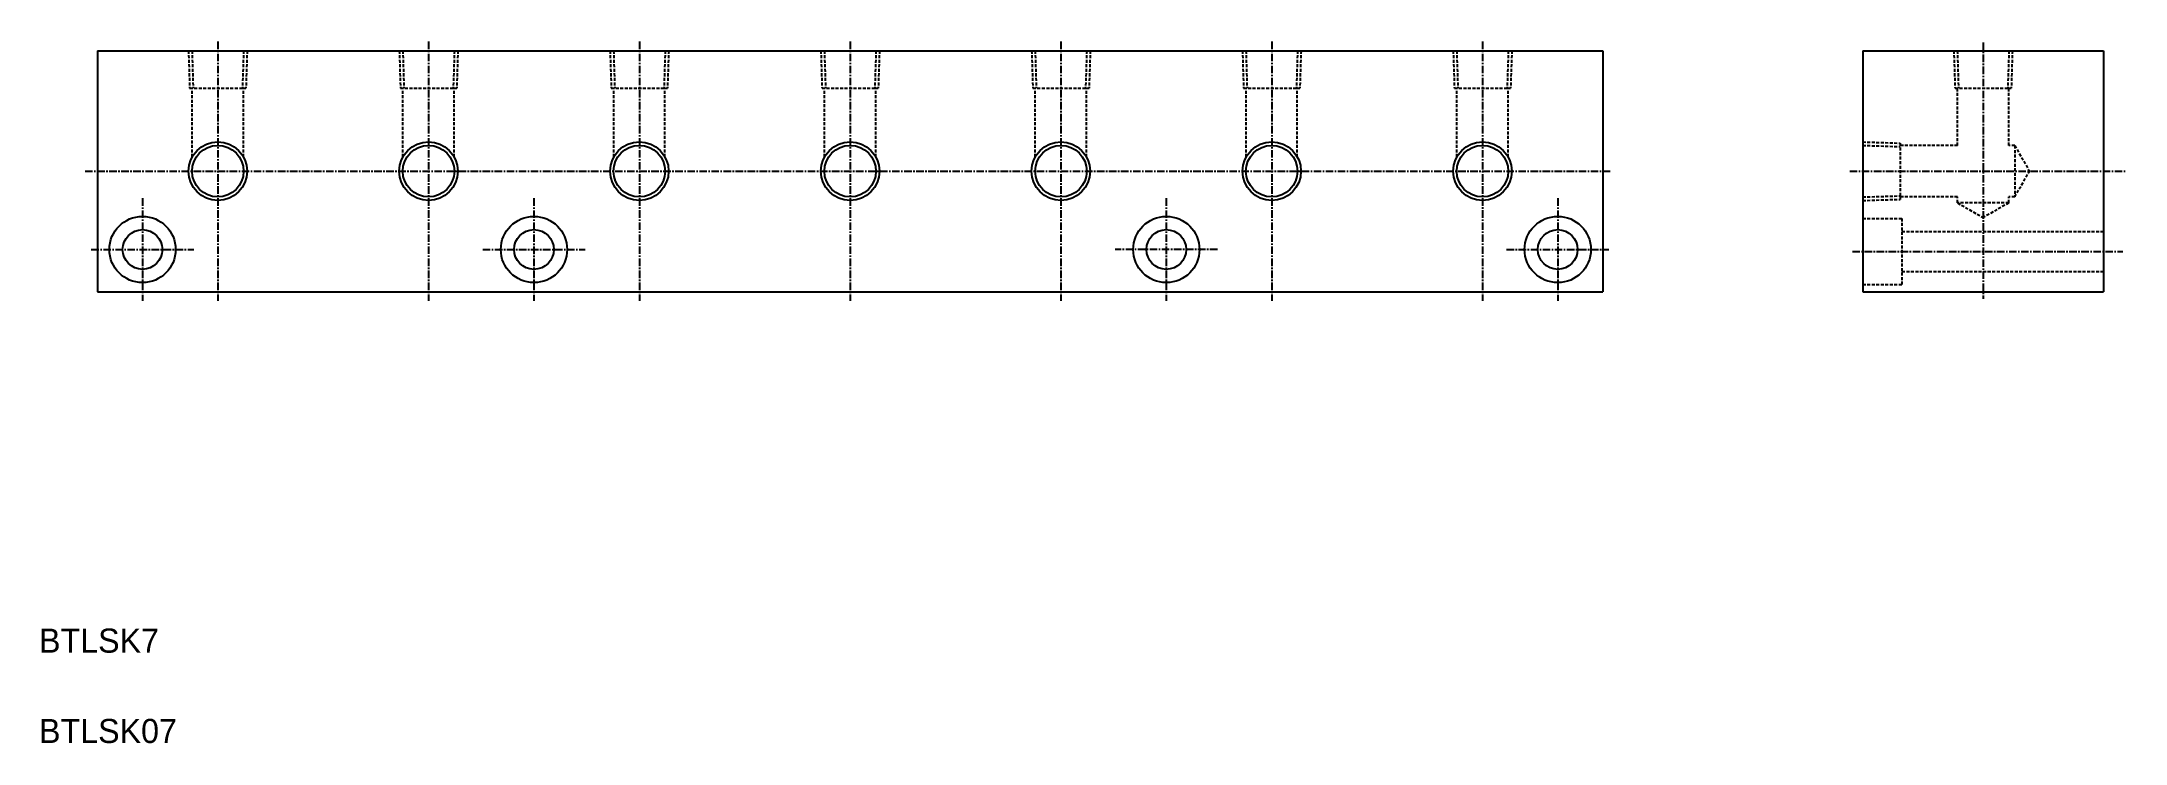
# Model space of a CAD drawing. Extents: x 131 to 477, y 95 to 212.
import ezdxf

# ---------------------------------------------------------------- set-up
doc = ezdxf.new("R2010")
doc.units = 0
doc.linetypes.add('CENTER', pattern=[2, 1.25, -0.25, 0.25, -0.25])
doc.linetypes.add('DASHED', pattern=[0.75, 0.5, -0.25])
doc.layers.get('0').update_dxf_attribs({"linetype": 'CONTINUOUS'})
doc.layers.add('CENTER', color=1, linetype='CENTER')

msp = doc.modelspace()

# ---------------------------------------------------------------- linework, layer by layer
at = {"color": 7, "linetype": 'CONTINUOUS'}
for p, q in [((139.95, 210.13), (389.95, 210.13)), ((139.95, 210.13), (139.95, 170.13)), ((389.95, 210.13), (389.95, 170.13)), ((433.08, 210.13), (473.08, 210.13)), ((433.08, 210.13), (433.08, 170.13)), ((473.08, 210.13), (473.08, 170.13)), ((139.95, 170.13), (389.95, 170.13)), ((433.08, 170.13), (473.08, 170.13))]:
    msp.add_line(p, q, dxfattribs=at)
at = {"color": 3, "linetype": 'DASHED'}
for p, q in [((155.09, 210.13), (155.28, 203.93)), ((155.67, 210.13), (155.86, 203.93)), ((164.24, 210.13), (164.04, 203.93)), ((164.82, 210.13), (164.62, 203.93)), ((190.09, 210.13), (190.28, 203.93)), ((190.67, 210.13), (190.86, 203.93)), ((199.24, 210.13), (199.04, 203.93)), ((199.82, 210.13), (199.62, 203.93)), ((225.09, 210.13), (225.28, 203.93)), ((225.67, 210.13), (225.86, 203.93)), ((234.24, 210.13), (234.04, 203.93)), ((234.82, 210.13), (234.62, 203.93)), ((260.09, 210.13), (260.28, 203.93)), ((260.67, 210.13), (260.86, 203.93)), ((269.24, 210.13), (269.04, 203.93)), ((269.82, 210.13), (269.62, 203.93)), ((295.09, 210.13), (295.28, 203.93)), ((295.67, 210.13), (295.86, 203.93)), ((304.24, 210.13), (304.04, 203.93)), ((304.82, 210.13), (304.62, 203.93)), ((330.09, 210.13), (330.28, 203.93)), ((330.67, 210.13), (330.86, 203.93)), ((339.24, 210.13), (339.04, 203.93)), ((339.82, 210.13), (339.62, 203.93)), ((365.09, 210.13), (365.28, 203.93)), ((365.67, 210.13), (365.86, 203.93)), ((374.24, 210.13), (374.04, 203.93)), ((374.82, 210.13), (374.62, 203.93)), ((448.21, 210.13), (448.41, 203.93)), ((448.79, 210.13), (448.99, 203.93)), ((457.36, 210.13), (457.17, 203.93)), ((457.94, 210.13), (457.75, 203.93)), ((155.28, 203.93), (164.62, 203.93)), ((155.7, 192.5), (155.7, 203.93)), ((164.2, 192.5), (164.2, 203.93)), ((190.28, 203.93), (199.62, 203.93)), ((190.7, 192.5), (190.7, 203.93)), ((199.2, 192.5), (199.2, 203.93)), ((225.28, 203.93), (234.62, 203.93)), ((225.7, 192.5), (225.7, 203.93)), ((234.2, 192.5), (234.2, 203.93)), ((260.28, 203.93), (269.62, 203.93)), ((260.7, 192.5), (260.7, 203.93)), ((269.2, 192.5), (269.2, 203.93)), ((295.28, 203.93), (304.62, 203.93)), ((295.7, 192.5), (295.7, 203.93)), ((304.2, 192.5), (304.2, 203.93)), ((330.28, 203.93), (339.62, 203.93)), ((330.7, 192.5), (330.7, 203.93)), ((339.2, 192.5), (339.2, 203.93)), ((365.28, 203.93), (374.62, 203.93)), ((365.7, 192.5), (365.7, 203.93)), ((374.2, 192.5), (374.2, 203.93)), ((448.41, 203.93), (457.75, 203.93)), ((448.83, 194.38), (448.83, 203.93)), ((457.33, 194.38), (457.33, 203.93)), ((433.08, 194.99), (439.28, 194.8)), ((433.08, 194.41), (439.28, 194.22)), ((439.28, 194.8), (439.28, 185.46)), ((448.83, 194.38), (439.28, 194.38)), ((458.33, 194.38), (457.33, 194.38)), ((458.33, 194.38), (458.33, 185.88)), ((458.33, 194.38), (460.78, 190.13)), ((458.33, 185.88), (460.78, 190.13)), ((433.08, 185.85), (439.28, 186.04)), ((433.08, 185.27), (439.28, 185.46)), ((448.83, 185.88), (439.28, 185.88)), ((448.83, 184.88), (448.83, 185.88)), ((457.33, 184.88), (448.83, 184.88)), ((448.83, 184.88), (453.08, 182.43)), ((457.33, 184.88), (453.08, 182.43)), ((457.33, 184.88), (457.33, 185.88)), ((458.33, 185.88), (457.33, 185.88)), ((433.08, 182.3), (439.58, 182.3)), ((439.58, 182.3), (439.58, 171.3)), ((439.58, 180.1), (473.08, 180.1)), ((439.58, 173.5), (473.08, 173.5)), ((433.08, 171.3), (439.58, 171.3))]:
    msp.add_line(p, q, dxfattribs=at)
at = {"color": 3, "linetype": 'CONTINUOUS'}
for centre in [(159.95, 190.13), (194.95, 190.13), (229.95, 190.13), (264.95, 190.13), (299.95, 190.13), (334.95, 190.13), (369.95, 190.13)]:
    msp.add_circle(centre, 4.86, dxfattribs=at)
at = {"color": 7, "linetype": 'CONTINUOUS'}
for centre, radius in [((159.95, 190.13), 4.28), ((194.95, 190.13), 4.28), ((229.95, 190.13), 4.28), ((264.95, 190.13), 4.28), ((299.95, 190.13), 4.28), ((334.95, 190.13), 4.28), ((369.95, 190.13), 4.28), ((147.45, 177.13), 5.5), ((147.45, 177.13), 3.3), ((212.45, 177.13), 5.5), ((212.45, 177.13), 3.3), ((317.45, 177.13), 5.5), ((317.45, 177.13), 3.3), ((382.45, 177.13), 5.5), ((382.45, 177.13), 3.3)]:
    msp.add_circle(centre, radius, dxfattribs=at)
at = {"layer": 'CENTER', "color": 1, "linetype": 'CENTER'}
for p, q in [((159.95, 211.64), (159.95, 168.63)), ((194.95, 211.64), (194.95, 168.63)), ((229.95, 211.64), (229.95, 168.63)), ((264.95, 211.64), (264.95, 168.63)), ((299.95, 211.64), (299.95, 168.63)), ((334.95, 211.64), (334.95, 168.63)), ((369.95, 211.64), (369.95, 168.63)), ((453.08, 211.49), (453.08, 168.97)), ((137.92, 190.13), (391.23, 190.13)), ((430.93, 190.13), (476.69, 190.13)), ((147.45, 185.63), (147.45, 168.63)), ((212.45, 185.63), (212.45, 168.63)), ((317.45, 185.63), (317.45, 168.63)), ((382.45, 185.63), (382.45, 168.63)), ((138.95, 177.13), (155.95, 177.13)), ((203.95, 177.13), (220.95, 177.13)), ((325.95, 177.13), (308.95, 177.13)), ((373.95, 177.13), (390.95, 177.13)), ((431.38, 176.8), (476.29, 176.8))]:
    msp.add_line(p, q, dxfattribs=at)

# ---------------------------------------------------------------- texts
at = {"color": 7, "linetype": 'CONTINUOUS'}
for s, p in [('BTLSK7', (130.27, 110.2)), ('BTLSK07', (130.27, 95.2))]:
    msp.add_text(s, height=4, dxfattribs=at).set_placement(p)

doc.saveas('drawing.dxf')
